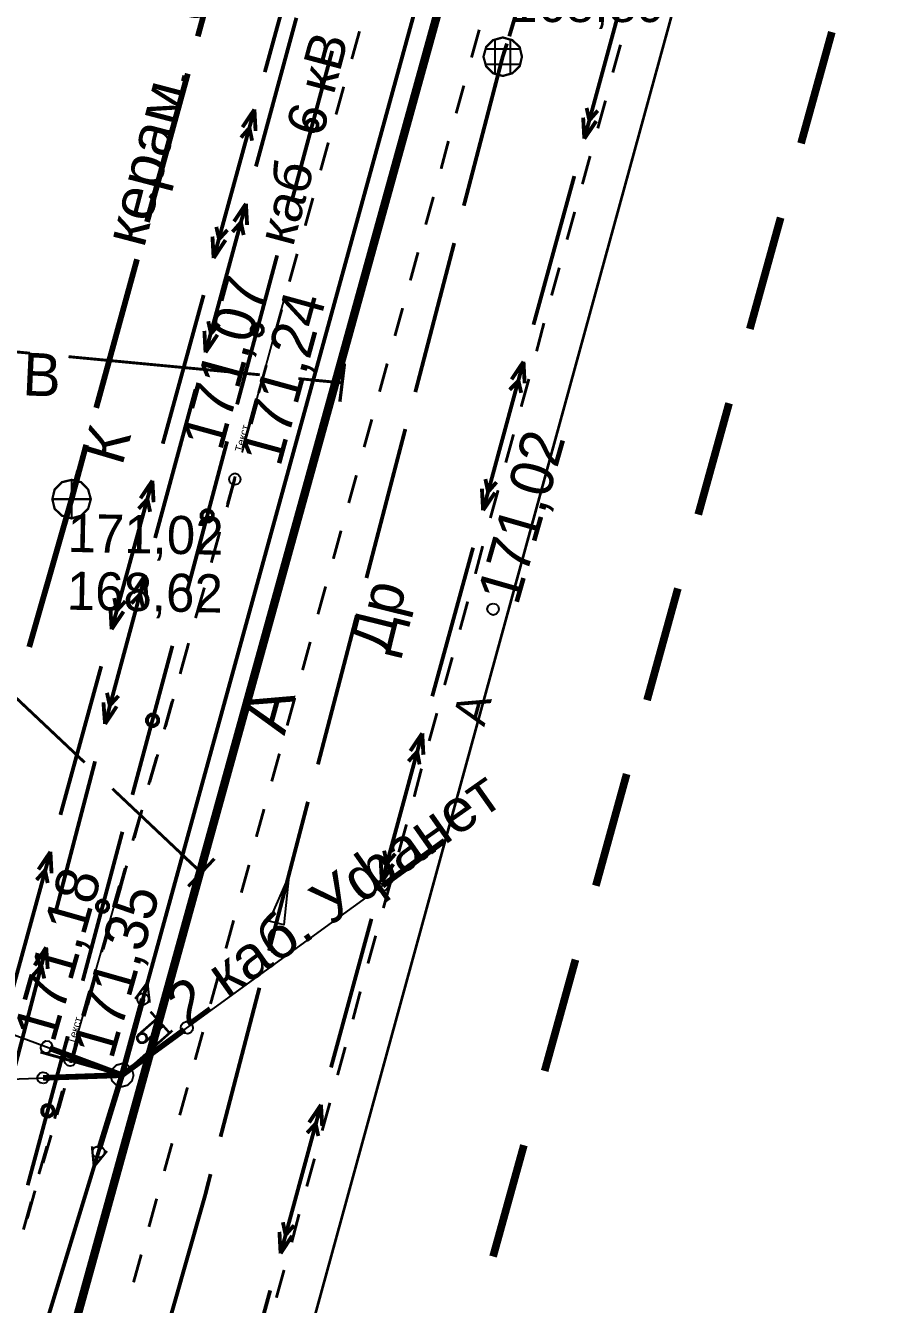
# Model space of a CAD drawing. Extents: x -2634 to -2115, y -2142 to -1393.
# Drawn here: x -2439.74 to -2417.2, y -1716.02 to -1682.81 of the extents above; entities that cross this region are included whole.
import ezdxf

# ---------------------------------------------------------------- set-up
doc = ezdxf.new("R2010")
doc.units = 0
doc.header["$MEASUREMENT"] = 0
for name, color, linetype in [('500_Дополн-Бордюры__п', 7, 'Continuous'), ('500_Дороги-Проезжие_ч', 7, 'Continuous'), ('500_Линии_-Линии_связ', 7, 'Continuous'), ('500_Линии_-ЛЭП_кабель', 7, 'Continuous'), ('500_Линии_-Фонари_час', 7, 'Continuous'), ('500_Линии_-Электрокаб', 7, 'Continuous'), ('500_Объект-Опоры', 7, 'Continuous'), ('500_Рельеф-Высотные_о', 7, 'Continuous'), ('500_Строен-Здания', 7, 'Continuous'), ('500_Строен-Отмостка_з', 7, 'Continuous'), ('500_Трубоп-Водопровод', 7, 'Continuous'), ('500_Трубоп-Канализаци', 7, 'Continuous'), ('500_Трубоп-Смотровые_', 7, 'Continuous'), ('Красные_ли-Красные_ли', 7, 'Continuous'), ('Красные_ли-Линии_регу', 7, 'Continuous')]:
    doc.layers.add(name, color=color, linetype=linetype)
doc.styles.add('TARIAL', font='Arial')

msp = doc.modelspace()

# ---------------------------------------------------------------- linework, layer by layer
at = {"layer": '500_Дополн-Бордюры__п', "color": 1, "const_width": 0.075}
for points in [[(-2428.16, -1683.64), (-2427.96, -1682.92)], [(-2431.07, -1682.96), (-2431.27, -1683.68)], [(-2424.29, -1683.31), (-2424.49, -1684.03)], [(-2431.48, -1684.4), (-2431.68, -1685.12)], [(-2428.56, -1685.09), (-2428.36, -1684.37)], [(-2424.68, -1684.76), (-2424.88, -1685.48)], [(-2431.88, -1685.85), (-2432.08, -1686.57)], [(-2428.95, -1686.53), (-2428.76, -1685.81)], [(-2425.08, -1686.2), (-2425.28, -1686.93)], [(-2429.35, -1687.98), (-2429.15, -1687.26)], [(-2432.28, -1687.29), (-2432.48, -1688.01)], [(-2425.48, -1687.65), (-2425.68, -1688.37)], [(-2432.69, -1688.74), (-2432.89, -1689.46)], [(-2429.75, -1689.43), (-2429.55, -1688.7)], [(-2425.88, -1689.1), (-2426.08, -1689.82)], [(-2433.09, -1690.18), (-2433.29, -1690.9)], [(-2430.15, -1690.87), (-2429.95, -1690.15)], [(-2426.28, -1690.54), (-2426.47, -1691.27)], [(-2433.49, -1691.63), (-2433.69, -1692.35)], [(-2430.55, -1692.32), (-2430.35, -1691.59)], [(-2426.67, -1691.99), (-2426.87, -1692.71)], [(-2433.9, -1693.07), (-2434.1, -1693.79)], [(-2430.95, -1693.76), (-2430.75, -1693.04)], [(-2427.07, -1693.43), (-2427.27, -1694.16)], [(-2434.3, -1694.52), (-2434.5, -1695.24)], [(-2431.35, -1695.21), (-2431.15, -1694.49)], [(-2434.31, -1694.59), (-2434.51, -1695.32)], [(-2427.47, -1694.88), (-2427.67, -1695.6)], [(-2434.72, -1696.04), (-2434.92, -1696.76)], [(-2434.7, -1695.96), (-2434.9, -1696.68)], [(-2431.75, -1696.66), (-2431.55, -1695.93)], [(-2427.87, -1696.33), (-2428.06, -1697.05)], [(-2435.12, -1697.48), (-2435.33, -1698.2)], [(-2435.1, -1697.41), (-2435.31, -1698.13)], [(-2432.15, -1698.1), (-2431.95, -1697.38)], [(-2428.26, -1697.77), (-2428.46, -1698.5)], [(-2435.51, -1698.85), (-2435.71, -1699.57)], [(-2432.55, -1699.55), (-2432.35, -1698.82)], [(-2435.53, -1698.93), (-2435.73, -1699.65)], [(-2428.66, -1699.22), (-2428.86, -1699.94)], [(-2435.94, -1700.37), (-2436.14, -1701.09)], [(-2435.91, -1700.3), (-2436.11, -1701.02)], [(-2432.95, -1700.99), (-2432.75, -1700.27)], [(-2429.06, -1700.67), (-2429.26, -1701.39)], [(-2436.34, -1701.81), (-2436.55, -1702.53)], [(-2436.31, -1701.74), (-2436.52, -1702.46)], [(-2433.35, -1702.44), (-2433.15, -1701.72)], [(-2429.46, -1702.11), (-2429.65, -1702.84)], [(-2436.72, -1703.18), (-2436.92, -1703.91)], [(-2433.75, -1703.88), (-2433.55, -1703.16)], [(-2436.75, -1703.26), (-2436.96, -1703.98)], [(-2429.85, -1703.56), (-2430.05, -1704.28)], [(-2437.16, -1704.7), (-2437.36, -1705.42)], [(-2437.12, -1704.63), (-2437.32, -1705.35)], [(-2434.14, -1705.33), (-2433.94, -1704.61)], [(-2430.25, -1705.01), (-2430.45, -1705.73)], [(-2437.57, -1706.14), (-2437.77, -1706.87)], [(-2437.52, -1706.07), (-2437.73, -1706.8)], [(-2434.54, -1706.78), (-2434.34, -1706.05)], [(-2430.65, -1706.45), (-2430.85, -1707.17)], [(-2437.93, -1707.52), (-2438.13, -1708.24)], [(-2434.94, -1708.22), (-2434.74, -1707.5)], [(-2437.97, -1707.59), (-2438.18, -1708.31)], [(-2431.05, -1707.9), (-2431.24, -1708.62)], [(-2438.38, -1709.03), (-2438.58, -1709.75)], [(-2438.33, -1708.96), (-2438.53, -1709.69)], [(-2435.34, -1709.67), (-2435.14, -1708.95)], [(-2431.44, -1709.34), (-2431.64, -1710.07)], [(-2438.79, -1710.48), (-2438.99, -1711.2)], [(-2438.73, -1710.41), (-2438.83, -1710.76)], [(-2438.83, -1710.76), (-2438.74, -1710.43)], [(-2435.74, -1711.11), (-2435.54, -1710.39)], [(-2438.83, -1710.76), (-2438.93, -1711.1)], [(-2438.87, -1710.91), (-2438.83, -1710.76)], [(-2431.84, -1710.79), (-2432.04, -1711.51)], [(-2439.29, -1712.35), (-2439.08, -1711.63)], [(-2436.14, -1712.56), (-2435.94, -1711.84)], [(-2439.19, -1711.92), (-2439.4, -1712.64)], [(-2432.24, -1712.24), (-2432.44, -1712.96)], [(-2439.7, -1713.79), (-2439.5, -1713.07)], [(-2439.6, -1713.36), (-2439.8, -1714.08)], [(-2436.54, -1714.01), (-2436.34, -1713.28)], [(-2432.64, -1713.68), (-2432.83, -1714.41)], [(-2436.94, -1715.45), (-2436.74, -1714.73)], [(-2433.03, -1715.13), (-2433.23, -1715.85)]]:
    msp.add_lwpolyline(points, dxfattribs=at)
at = {"layer": '500_Линии_-Линии_связ', "color": 6}
for points in [[(-2427.67, -1675.3), (-2437.24, -1710.07)], [(-2437.24, -1710.07), (-2464.34, -1700.01)], [(-2437.24, -1710.07), (-2428.82, -1703.95)], [(-2472.6, -1711.33), (-2437.24, -1710.07)], [(-2437.24, -1710.07), (-2447.25, -1742.82)]]:
    msp.add_lwpolyline(points, dxfattribs=at)
at = {"layer": '500_Линии_-Линии_связ', "color": 0}
for points, const_width in [([(-2431.78, -1683.47), (-2432.82, -1687.33)], 0.1), ([(-2433.21, -1688.78), (-2434.25, -1692.65)], 0.1), ([(-2434.51, -1693.61), (-2435.54, -1697.47)], 0.1), ([(-2435.93, -1698.92), (-2436.97, -1702.79)], 0.1), ([(-2437.23, -1703.75), (-2438.26, -1707.62)], 0.1), ([(-2428.86, -1703.98), (-2430.47, -1705.15)], 0.15), ([(-2437.23, -1710.02), (-2436.7, -1708.09)], 0.15), ([(-2437.24, -1710.07), (-2435.62, -1708.89)], 0.15), ([(-2438.65, -1709.06), (-2439.69, -1712.93)], 0.1), ([(-2437.24, -1710.07), (-2439.12, -1709.37)], 0.15), ([(-2437.29, -1710.07), (-2439.29, -1710.14)], 0.15), ([(-2437.24, -1710.07), (-2437.83, -1711.98)], 0.15)]:
    msp.add_lwpolyline(points, dxfattribs=dict(at, const_width=const_width))
at = {"layer": '500_Линии_-Линии_связ', "color": 0, "const_width": 0.1}
for points in [[(-2432.16, -1685.44), (-2432.2, -1685.51), (-2432.26, -1685.55), (-2432.34, -1685.55), (-2432.41, -1685.51), (-2432.45, -1685.44), (-2432.45, -1685.36), (-2432.41, -1685.3), (-2432.34, -1685.26), (-2432.26, -1685.26), (-2432.2, -1685.3), (-2432.16, -1685.36)], [(-2433.58, -1690.75), (-2433.62, -1690.82), (-2433.69, -1690.86), (-2433.77, -1690.86), (-2433.83, -1690.82), (-2433.87, -1690.75), (-2433.87, -1690.68), (-2433.83, -1690.61), (-2433.77, -1690.57), (-2433.69, -1690.57), (-2433.62, -1690.61), (-2433.58, -1690.68)], [(-2434.88, -1695.58), (-2434.92, -1695.65), (-2434.98, -1695.69), (-2435.06, -1695.69), (-2435.13, -1695.65), (-2435.17, -1695.58), (-2435.17, -1695.5), (-2435.13, -1695.44), (-2435.06, -1695.4), (-2434.98, -1695.4), (-2434.92, -1695.44), (-2434.88, -1695.5)], [(-2436.3, -1700.89), (-2436.34, -1700.96), (-2436.41, -1701), (-2436.49, -1701), (-2436.55, -1700.96), (-2436.59, -1700.89), (-2436.59, -1700.82), (-2436.55, -1700.75), (-2436.49, -1700.71), (-2436.41, -1700.71), (-2436.34, -1700.75), (-2436.3, -1700.82)], [(-2437.6, -1705.72), (-2437.64, -1705.79), (-2437.71, -1705.83), (-2437.78, -1705.83), (-2437.85, -1705.79), (-2437.89, -1705.72), (-2437.89, -1705.65), (-2437.85, -1705.58), (-2437.78, -1705.54), (-2437.71, -1705.54), (-2437.64, -1705.58), (-2437.6, -1705.65)], [(-2439.02, -1711.04), (-2439.06, -1711.1), (-2439.13, -1711.14), (-2439.21, -1711.14), (-2439.28, -1711.1), (-2439.31, -1711.04), (-2439.31, -1710.96), (-2439.28, -1710.89), (-2439.21, -1710.85), (-2439.13, -1710.85), (-2439.06, -1710.89), (-2439.02, -1710.96)]]:
    msp.add_lwpolyline(points, close=True, dxfattribs=at)
at = {"layer": '500_Линии_-Линии_связ', "color": 0}
for points in [[(-2430.39, -1705.27), (-2430.46, -1705.3), (-2430.53, -1705.29), (-2430.6, -1705.24), (-2430.62, -1705.17), (-2430.61, -1705.09), (-2430.56, -1705.03), (-2430.49, -1705), (-2430.41, -1705.02), (-2430.35, -1705.06), (-2430.32, -1705.14), (-2430.34, -1705.21)], [(-2436.84, -1708.05), (-2436.8, -1707.98), (-2436.74, -1707.95), (-2436.66, -1707.95), (-2436.59, -1707.99), (-2436.55, -1708.05), (-2436.55, -1708.13), (-2436.59, -1708.2), (-2436.66, -1708.24), (-2436.74, -1708.24), (-2436.8, -1708.2), (-2436.84, -1708.13)], [(-2435.65, -1708.71), (-2435.57, -1708.68), (-2435.49, -1708.7), (-2435.43, -1708.75), (-2435.4, -1708.83), (-2435.41, -1708.91), (-2435.46, -1708.97), (-2435.53, -1709), (-2435.61, -1708.98), (-2435.67, -1708.93), (-2435.71, -1708.85), (-2435.7, -1708.77)], [(-2439.25, -1709.49), (-2439.32, -1709.45), (-2439.35, -1709.37), (-2439.34, -1709.29), (-2439.29, -1709.22), (-2439.22, -1709.18), (-2439.14, -1709.19), (-2439.08, -1709.24), (-2439.05, -1709.31), (-2439.06, -1709.39), (-2439.1, -1709.46), (-2439.18, -1709.5)], [(-2439.28, -1710.29), (-2439.36, -1710.27), (-2439.42, -1710.22), (-2439.44, -1710.15), (-2439.42, -1710.07), (-2439.37, -1710.01), (-2439.3, -1709.99), (-2439.22, -1710.01), (-2439.16, -1710.06), (-2439.14, -1710.14), (-2439.16, -1710.21), (-2439.21, -1710.27)], [(-2437.7, -1712.11), (-2437.74, -1712.18), (-2437.81, -1712.21), (-2437.89, -1712.21), (-2437.97, -1712.17), (-2438.01, -1712.1), (-2438.01, -1712.02), (-2437.96, -1711.95), (-2437.89, -1711.92), (-2437.81, -1711.92), (-2437.74, -1711.96), (-2437.69, -1712.03)]]:
    msp.add_lwpolyline(points, close=True, dxfattribs=at)
at = {"layer": '500_Линии_-ЛЭП_кабель', "color": 2, "const_width": 0.1}
for points in [[(-2437.24, -1710.07), (-2427.67, -1675.3)], [(-2447.25, -1742.82), (-2437.24, -1710.07)]]:
    msp.add_lwpolyline(points, dxfattribs=at)
at = {"layer": '500_Линии_-ЛЭП_кабель', "color": 0, "const_width": 0.06}
for points in [[(-2437.24, -1710.07), (-2436.58, -1707.66)], [(-2436.9, -1708.09), (-2436.58, -1707.66)], [(-2436.52, -1708.19), (-2436.58, -1707.66)], [(-2437.24, -1710.07), (-2437.97, -1712.46)], [(-2438.02, -1711.92), (-2437.97, -1712.46)], [(-2437.63, -1712.04), (-2437.97, -1712.46)]]:
    msp.add_lwpolyline(points, dxfattribs=at)
at = {"layer": '500_Линии_-Фонари_час', "color": 0, "const_width": 0.065}
for points in [[(-2436.5, -1708.42), (-2436, -1708.98)], [(-2436.82, -1709.03), (-2436.33, -1708.6)], [(-2436.65, -1709.22), (-2436.17, -1708.79)], [(-2437.24, -1710.07), (-2435.93, -1708.91)], [(-2436.8, -1709.02), (-2436.71, -1708.93)], [(-2436.8, -1709.02), (-2436.71, -1708.93)], [(-2436.64, -1709.2), (-2436.54, -1709.12)], [(-2436.62, -1709.19), (-2436.62, -1709.19)]]:
    msp.add_lwpolyline(points, dxfattribs=at)
at = {"layer": '500_Линии_-Фонари_час', "color": 0, "const_width": 0.07}
msp.add_lwpolyline([(-2436.8, -1709.02), (-2436.74, -1708.99), (-2436.68, -1708.99), (-2436.62, -1709.03), (-2436.6, -1709.09), (-2436.6, -1709.15), (-2436.64, -1709.2), (-2436.69, -1709.23), (-2436.76, -1709.23), (-2436.81, -1709.19), (-2436.84, -1709.13), (-2436.84, -1709.07)], close=True, dxfattribs=at)
at = {"layer": '500_Линии_-Электрокаб', "color": 12, "const_width": 0.1}
for points in [[(-2433.53, -1684.02), (-2432.47, -1680.17)], [(-2424.18, -1681.9), (-2425.23, -1685.75)], [(-2432.71, -1682.61), (-2433.76, -1686.47)], [(-2425.17, -1684.95), (-2425.1, -1685.27)], [(-2434.86, -1688.85), (-2433.8, -1684.99)], [(-2434.11, -1685.45), (-2433.8, -1684.99)], [(-2433.77, -1685.55), (-2433.8, -1684.99)], [(-2425.26, -1685.2), (-2425.23, -1685.75)], [(-2424.88, -1685.02), (-2425.1, -1685.27)], [(-2434.15, -1685.72), (-2433.93, -1685.47)], [(-2433.86, -1685.8), (-2433.93, -1685.47)], [(-2424.92, -1685.29), (-2425.23, -1685.75)], [(-2425.49, -1686.72), (-2426.55, -1690.58)], [(-2434.02, -1687.44), (-2435.07, -1691.3)], [(-2434.02, -1687.44), (-2434.33, -1687.9)], [(-2434.02, -1687.44), (-2433.99, -1687.99)], [(-2434.15, -1687.92), (-2434.37, -1688.17)], [(-2434.15, -1687.93), (-2434.08, -1688.25)], [(-2434.72, -1688.35), (-2434.79, -1688.04)], [(-2434.72, -1688.36), (-2434.5, -1688.12)], [(-2434.86, -1688.85), (-2434.89, -1688.29)], [(-2434.86, -1688.85), (-2434.55, -1688.38)], [(-2436.18, -1693.67), (-2435.12, -1689.81)], [(-2435, -1690.49), (-2434.93, -1690.81)], [(-2434.71, -1690.57), (-2434.93, -1690.81)], [(-2435.1, -1690.74), (-2435.07, -1691.3)], [(-2434.76, -1690.84), (-2435.07, -1691.3)], [(-2426.81, -1691.54), (-2427.86, -1695.4)], [(-2426.81, -1691.54), (-2427.12, -1692)], [(-2426.81, -1691.54), (-2426.78, -1692.1)], [(-2435.33, -1692.26), (-2436.38, -1696.12)], [(-2426.94, -1692.03), (-2427.17, -1692.27)], [(-2426.94, -1692.04), (-2426.87, -1692.35)], [(-2437.51, -1698.49), (-2436.45, -1694.63)], [(-2436.76, -1695.09), (-2436.45, -1694.63)], [(-2436.42, -1695.19), (-2436.45, -1694.63)], [(-2427.89, -1694.84), (-2427.86, -1695.4)], [(-2427.8, -1694.59), (-2427.73, -1694.92)], [(-2427.51, -1694.67), (-2427.73, -1694.92)], [(-2436.81, -1695.36), (-2436.58, -1695.11)], [(-2436.51, -1695.44), (-2436.58, -1695.11)], [(-2427.55, -1694.94), (-2427.86, -1695.4)], [(-2428.12, -1696.37), (-2429.18, -1700.23)], [(-2436.64, -1697.09), (-2437.55, -1700.46)], [(-2436.64, -1697.09), (-2436.95, -1697.55)], [(-2436.64, -1697.09), (-2436.61, -1697.64)], [(-2437.38, -1698), (-2437.44, -1697.68)], [(-2437.37, -1698), (-2437.15, -1697.76)], [(-2436.77, -1697.58), (-2437, -1697.82)], [(-2436.77, -1697.58), (-2436.7, -1697.9)], [(-2437.51, -1698.49), (-2437.54, -1697.93)], [(-2437.51, -1698.49), (-2437.2, -1698.03)], [(-2438.84, -1703.31), (-2437.78, -1699.45)], [(-2437.63, -1700.14), (-2437.56, -1700.46)], [(-2437.33, -1700.22), (-2437.55, -1700.46)], [(-2437.72, -1700.39), (-2437.72, -1700.42)], [(-2437.72, -1700.42), (-2437.68, -1700.95)], [(-2437.55, -1700.46), (-2437.68, -1700.95)], [(-2437.39, -1700.51), (-2437.68, -1700.95)], [(-2437.55, -1700.46), (-2437.56, -1700.46)], [(-2437.56, -1700.46), (-2437.56, -1700.46)], [(-2437.38, -1700.49), (-2437.39, -1700.51)], [(-2429.44, -1701.19), (-2430.49, -1705.05)], [(-2429.44, -1701.19), (-2429.75, -1701.65)], [(-2429.44, -1701.19), (-2429.41, -1701.75)], [(-2429.58, -1701.68), (-2429.8, -1701.92)], [(-2429.57, -1701.68), (-2429.51, -1702)], [(-2437.94, -1701.92), (-2438.95, -1705.78)], [(-2440.16, -1708.13), (-2439.1, -1704.27)], [(-2439.41, -1704.73), (-2439.1, -1704.27)], [(-2439.07, -1704.83), (-2439.1, -1704.27)], [(-2430.52, -1704.49), (-2430.49, -1705.05)], [(-2430.43, -1704.24), (-2430.36, -1704.57)], [(-2430.14, -1704.32), (-2430.36, -1704.57)], [(-2439.46, -1705), (-2439.24, -1704.75)], [(-2439.17, -1705.08), (-2439.24, -1704.75)], [(-2430.19, -1704.59), (-2430.49, -1705.05)], [(-2430.76, -1706.01), (-2431.81, -1709.87)], [(-2439.21, -1706.75), (-2440.22, -1710.62)], [(-2439.21, -1706.75), (-2439.51, -1707.22)], [(-2439.21, -1706.75), (-2439.17, -1707.31)], [(-2439.34, -1707.24), (-2439.56, -1707.49)], [(-2439.33, -1707.25), (-2439.26, -1707.56)], [(-2432.07, -1710.84), (-2433.12, -1714.7)], [(-2432.07, -1710.84), (-2432.38, -1711.3)], [(-2432.07, -1710.84), (-2432.04, -1711.39)], [(-2432.21, -1711.33), (-2432.43, -1711.57)], [(-2432.21, -1711.33), (-2432.14, -1711.65)], [(-2433.15, -1714.14), (-2433.12, -1714.7)], [(-2433.06, -1713.89), (-2432.99, -1714.22)], [(-2432.77, -1713.97), (-2432.99, -1714.22)], [(-2432.82, -1714.24), (-2433.12, -1714.7)], [(-2433.39, -1715.66), (-2434.44, -1719.52)]]:
    msp.add_lwpolyline(points, dxfattribs=at)
at = {"layer": '500_Объект-Опоры', "color": 0, "const_width": 0.075}
msp.add_lwpolyline([(-2437.24, -1710.07), (-2439.36, -1709.47)], dxfattribs=at)
at = {"layer": '500_Объект-Опоры', "color": 1, "const_width": 0.05}
msp.add_lwpolyline([(-2437.24, -1709.77), (-2437.09, -1709.81), (-2436.98, -1709.92), (-2436.94, -1710.07), (-2436.98, -1710.22), (-2437.09, -1710.33), (-2437.24, -1710.37), (-2437.39, -1710.33), (-2437.5, -1710.22), (-2437.54, -1710.07), (-2437.5, -1709.92), (-2437.39, -1709.81)], close=True, dxfattribs=at)
at = {"layer": '500_Рельеф-Высотные_о', "color": 0, "const_width": 0.05}
for points in [[(-2434.12, -1693.9), (-2433.01, -1689.85)], [(-2438.47, -1709.28), (-2437.32, -1705.23)]]:
    msp.add_lwpolyline(points, dxfattribs=at)
at = {"layer": '500_Рельеф-Высотные_о', "color": 0}
for points in [[(-2434.31, -1694.44), (-2434.23, -1694.46), (-2434.18, -1694.52), (-2434.16, -1694.59), (-2434.18, -1694.67), (-2434.23, -1694.72), (-2434.31, -1694.74), (-2434.38, -1694.72), (-2434.44, -1694.67), (-2434.46, -1694.59), (-2434.44, -1694.52), (-2434.38, -1694.46)], [(-2427.6, -1697.82), (-2427.52, -1697.84), (-2427.47, -1697.89), (-2427.45, -1697.97), (-2427.47, -1698.04), (-2427.52, -1698.1), (-2427.6, -1698.12), (-2427.67, -1698.1), (-2427.73, -1698.04), (-2427.75, -1697.97), (-2427.73, -1697.89), (-2427.67, -1697.84)], [(-2438.59, -1709.54), (-2438.51, -1709.56), (-2438.46, -1709.61), (-2438.44, -1709.69), (-2438.46, -1709.76), (-2438.51, -1709.82), (-2438.59, -1709.84), (-2438.66, -1709.82), (-2438.72, -1709.76), (-2438.74, -1709.69), (-2438.72, -1709.61), (-2438.66, -1709.56)]]:
    msp.add_lwpolyline(points, close=True, dxfattribs=at)
at = {"layer": '500_Строен-Здания', "color": 0, "const_width": 0.07}
msp.add_lwpolyline([(-2434.19, -1723.46), (-2406.12, -1621.19), (-2404.51, -1615.65), (-2392.21, -1619.21), (-2393.81, -1624.75), (-2399.1, -1644.19), (-2403.97, -1661.89), (-2404.05, -1662.18), (-2413.31, -1695.84), (-2411.46, -1696.35), (-2412.37, -1699.66), (-2411.28, -1699.96), (-2412.23, -1703.41), (-2398.82, -1707.09), (-2398.74, -1706.78), (-2398, -1706.98), (-2398.08, -1707.27), (-2394.87, -1708.15), (-2394.81, -1707.92), (-2393.48, -1708.29), (-2396, -1717.45)], dxfattribs=at)
at = {"layer": '500_Трубоп-Водопровод', "color": 94, "const_width": 0.075}
for points in [[(-2444.61, -1690.85), (-2439.63, -1691.32)], [(-2438.63, -1691.41), (-2433.66, -1691.88)], [(-2432.66, -1691.98), (-2431.52, -1692.09)], [(-2431.52, -1692.09), (-2432.27, -1692.02)], [(-2441.85, -1698.52), (-2438.21, -1701.95)], [(-2437.49, -1702.63), (-2435.18, -1704.81)], [(-2435.18, -1704.81), (-2435.73, -1704.3)]]:
    msp.add_lwpolyline(points, dxfattribs=at)
at = {"layer": '500_Трубоп-Водопровод', "color": 0, "const_width": 0.085}
for points in [[(-2431.46, -1691.59), (-2431.58, -1692.58)], [(-2435.52, -1705.17), (-2434.84, -1704.45)]]:
    msp.add_lwpolyline(points, dxfattribs=at)
at = {"layer": '500_Трубоп-Канализаци', "color": 34, "const_width": 0.15}
for points in [[(-2434.21, -1679.23), (-2435.27, -1683.09)], [(-2435.53, -1684.06), (-2436.59, -1687.91)], [(-2436.85, -1688.88), (-2437.91, -1692.74)], [(-2438.17, -1693.7), (-2438.55, -1695.11)], [(-2438.55, -1695.11), (-2439.65, -1698.95)]]:
    msp.add_lwpolyline(points, dxfattribs=at)
at = {"layer": '500_Трубоп-Канализаци', "color": 32}
for points, const_width in [([(-2426.03, -1679.26), (-2427.18, -1683.09)], 0.1), ([(-2427.35, -1683.62), (-2427.24, -1683.28)], 0.1), ([(-2427.35, -1683.62), (-2428.36, -1687.49)], 0.1), ([(-2428.61, -1688.46), (-2429.62, -1692.33)], 0.1), ([(-2429.88, -1693.29), (-2430.89, -1697.16)], 0.1), ([(-2438.55, -1695.11), (-2438.36, -1694.38)], 0.15), ([(-2431.14, -1698.13), (-2432.15, -1702)], 0.1), ([(-2432.41, -1702.97), (-2433.42, -1706.84)], 0.1), ([(-2433.67, -1707.8), (-2434.68, -1711.67)], 0.1), ([(-2434.94, -1712.64), (-2435.08, -1713.19)], 0.1), ([(-2435.08, -1713.19), (-2436.02, -1716.49)], 0.1)]:
    msp.add_lwpolyline(points, dxfattribs=dict(at, const_width=const_width))
at = {"layer": '500_Трубоп-Канализаци', "color": 0}
msp.add_lwpolyline([(-2433.42, -1706.07), (-2432.91, -1704.91), (-2433.04, -1706.17)], close=True, dxfattribs=at)
at = {"layer": '500_Трубоп-Смотровые_', "color": 0, "const_width": 0.06}
for points in [[(-2427.35, -1683.12), (-2427.1, -1683.19), (-2426.91, -1683.37), (-2426.85, -1683.62), (-2426.91, -1683.87), (-2427.1, -1684.05), (-2427.35, -1684.12), (-2427.6, -1684.05), (-2427.78, -1683.87), (-2427.85, -1683.62), (-2427.78, -1683.37), (-2427.6, -1683.19)], [(-2438.55, -1694.61), (-2438.3, -1694.67), (-2438.12, -1694.86), (-2438.05, -1695.11), (-2438.12, -1695.36), (-2438.3, -1695.54), (-2438.55, -1695.61), (-2438.8, -1695.54), (-2438.99, -1695.36), (-2439.05, -1695.11), (-2438.99, -1694.86), (-2438.8, -1694.67)]]:
    msp.add_lwpolyline(points, close=True, dxfattribs=at)
at = {"layer": '500_Трубоп-Смотровые_', "color": 0, "const_width": 0.055}
for points in [[(-2427.55, -1684.07), (-2427.55, -1683.17)], [(-2427.15, -1684.07), (-2427.15, -1683.17)], [(-2427.8, -1683.42), (-2426.9, -1683.42)], [(-2427.8, -1683.82), (-2426.9, -1683.82)], [(-2438.55, -1695.61), (-2438.55, -1694.61)], [(-2439.05, -1695.11), (-2438.05, -1695.11)]]:
    msp.add_lwpolyline(points, dxfattribs=at)
at = {"layer": '500_Трубоп-Смотровые_', "color": 0}
msp.add_lwpolyline([(-2427.65, -1683.57), (-2427.65, -1683.57)], dxfattribs=at)
at = {"layer": 'Красные_ли-Красные_ли', "color": 12, "const_width": 0.22}
msp.add_lwpolyline([(-2284.3, -1701.86), (-2245.52, -1663.72), (-2237.3, -1633.7), (-2402.37, -1586.05), (-2505.18, -1957.78), (-2366.43, -1997.8)], close=True, dxfattribs=at)
at = {"layer": 'Красные_ли-Линии_регу', "color": 0, "const_width": 0.2}
for points in [[(-2419.6, -1685.87), (-2418.8, -1682.98)], [(-2420.93, -1690.69), (-2420.13, -1687.8)], [(-2422.27, -1695.51), (-2421.47, -1692.62)], [(-2423.6, -1700.33), (-2422.8, -1697.43)], [(-2424.93, -1705.15), (-2424.13, -1702.25)], [(-2426.26, -1709.96), (-2425.46, -1707.07)], [(-2427.6, -1714.78), (-2426.8, -1711.89)]]:
    msp.add_lwpolyline(points, dxfattribs=at)

# ---------------------------------------------------------------- texts
at = {"layer": '500_Дороги-Проезжие_ч', "color": 0}
msp.add_text('А', height=1.23, rotation=74.64, dxfattribs=at).set_placement((-2433.02, -1701.27))
at = {"layer": '500_Линии_-Линии_связ', "color": 0, "style": 'TARIAL'}
for s, rotation, p in [('каб. Уфанет', 35.15, (-2434.52, -1708.09)), ('2', 36.21, (-2435.55, -1708.85))]:
    msp.add_text(s, height=1.11, rotation=rotation, dxfattribs=at).set_placement(p)
at = {"layer": '500_Линии_-Электрокаб', "color": 0, "style": 'TARIAL'}
msp.add_text(' каб  6 кВ', height=0.99, rotation=75, dxfattribs=at).set_placement((-2432.9, -1688.95))
at = {"layer": '500_Рельеф-Высотные_о', "color": 214}
for s, rotation, p in [('171,07', 74.72, (-2434.65, -1693.89)), ('171,24', 74.72, (-2433.13, -1694.3)), ('171,02', 74.05, (-2426.96, -1697.9)), ('171,18', 74.18, (-2439, -1709.26)), ('171,35', 74.18, (-2437.48, -1709.69))]:
    msp.add_text(s, height=1.11, rotation=rotation, dxfattribs=at).set_placement(p)
at = {"layer": '500_Рельеф-Высотные_о', "color": 0, "style": 'TARIAL'}
for rotation, p in [(74.72, (-2434.12, -1693.9)), (74.18, (-2438.47, -1709.28))]:
    msp.add_text('Текст', height=0.2, rotation=rotation, dxfattribs=at).set_placement(p)
at = {"layer": '500_Строен-Отмостка_з', "color": 0}
msp.add_text('А', height=0.86, rotation=74.79, dxfattribs=at).set_placement((-2427.83, -1701.04))
at = {"layer": '500_Трубоп-Водопровод', "color": 94}
msp.add_text('В', height=1.11, rotation=357.36, dxfattribs=at).set_placement((-2439.84, -1692.41))
at = {"layer": '500_Трубоп-Канализаци', "color": 14, "style": 'TARIAL'}
msp.add_text('керам.   d 200 ', height=1.11, rotation=75.36, dxfattribs=at).set_placement((-2436.67, -1688.61))
at = {"layer": '500_Трубоп-Канализаци', "color": 14}
for s, rotation, p in [('К', 73.52, (-2437.24, -1694.27)), ('Др', 76.08, (-2430.29, -1699.17))]:
    msp.add_text(s, height=1.11, rotation=rotation, dxfattribs=at).set_placement(p)
at = {"layer": '500_Трубоп-Смотровые_', "color": 5}
msp.add_text('168,89', height=0.99, dxfattribs=at).set_placement((-2427.18, -1682.72))
for s, p in [('171,02', (-2438.66, -1696.48)), ('168,62', (-2438.68, -1697.98))]:
    msp.add_text(s, height=0.99, rotation=358.9, dxfattribs=at).set_placement(p)

doc.saveas('drawing.dxf')
